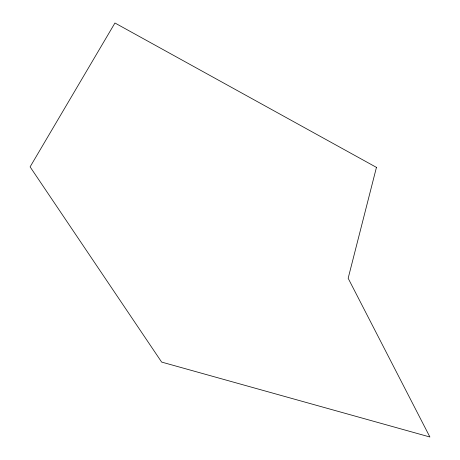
<?xml version="1.0" encoding="UTF-8"?>
<svg xmlns="http://www.w3.org/2000/svg" width="460" height="460" viewBox="0 0 460 460"><rect width="100%" height="100%" fill="white"/><g stroke="black" fill="none" stroke-linecap="round" stroke-linejoin="round"><path stroke-width="0.69" d="M376.452 167.388L348.162 278.271L429.899 437L161.644 362.083L30.101 166.859L114.948 23L376.452 167.388"/></g></svg>
